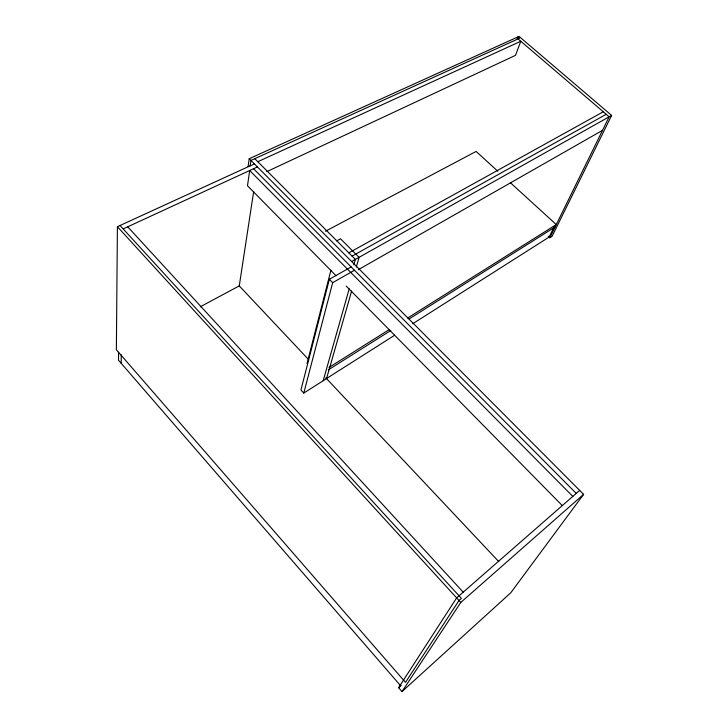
<?xml version="1.0" encoding="UTF-8"?>
<svg xmlns="http://www.w3.org/2000/svg" width="728" height="728" viewBox="0 0 728 728"><rect width="100%" height="100%" fill="white"/><g stroke="black" fill="none" stroke-linecap="round" stroke-linejoin="round"><path stroke-width="1.09" d="M254.391 163.909L117.408 226.699L116.371 349.777L405.487 682.354L459.022 600.482L461.406 598.389L120.038 225.498M118.6 352.288L118.509 360.214L400.691 685.822M121.157 363.272L121.285 354.827M248.093 166.557L249.213 158.713L519.046 36.4L611.629 115.415L552.106 236.3L549.822 237.756L548.148 236.218M250.123 166.066L250.933 160.442L519.519 38.238L517.945 36.901M239.148 286.705L253.663 191.573M307.043 363.545L330.931 270.188M351.169 266.93L329.356 279.27L300.928 389.981L303.785 393.065L326.526 378.615L351.66 290.963M303.785 393.065L332.678 282.664L354.472 270.252M353.835 264.865L355.364 259.414L254.782 158.695M323.186 380.735L349.213 288.816M356.292 267.131L359.077 257.33L340.504 238.784L336.773 240.804M554.372 226.299L549.094 237.091L412.794 323.705M549.822 237.756L609.163 116.799L516.471 37.565M249.213 158.713L583.61 494.348L510.747 592.81L401.983 691.6L398.607 687.696L456.647 597.888L579.679 490.408M401.983 691.6L460.797 602.429L583.61 494.348M398.607 687.696L401.146 685.412M326.408 378.606L394.558 335.299M328.983 367.476L389.407 329.493M407.635 318.036L556.283 224.579L510.355 182.673M328.319 369.87L390.781 330.512M409.045 319.01L555.109 226.972M358.258 269.733L602.52 130.339M351.633 261.516L611.629 115.415M352.088 256.138L606.224 114.287M348.821 252.871L603.285 111.775M200.3 306.779L239.266 285.895L308.617 359.577M325.434 231.258L476.112 151.433L497.825 171.244M266.785 171.653L515.506 55.346L520.793 41.269L257.794 161.716M123.15 228.911L257.421 166.949M253.562 168.732L576.258 493.402M572.818 496.405L249.695 170.516L247.484 185.74L335.899 275.575M346.255 286.095L562.125 505.423M329.356 279.27L332.678 282.664M325.753 377.786L498.735 561.57M127.719 226.799L463.19 592.173M117.408 226.699L460.797 602.429"/></g></svg>
